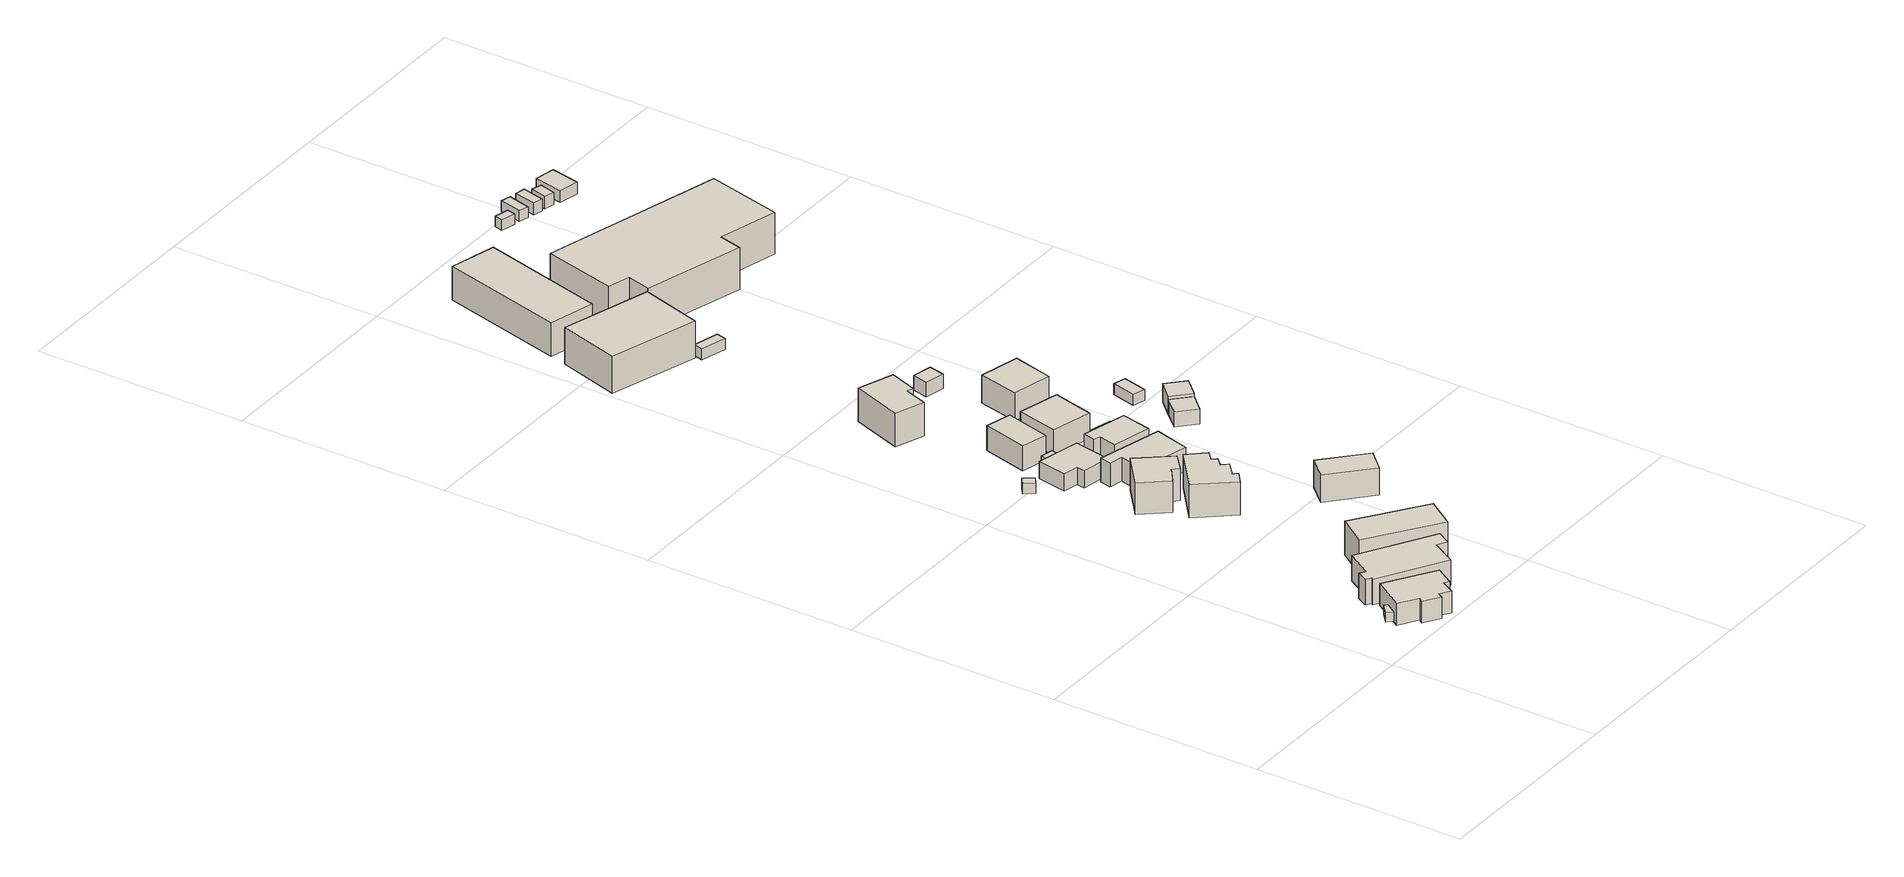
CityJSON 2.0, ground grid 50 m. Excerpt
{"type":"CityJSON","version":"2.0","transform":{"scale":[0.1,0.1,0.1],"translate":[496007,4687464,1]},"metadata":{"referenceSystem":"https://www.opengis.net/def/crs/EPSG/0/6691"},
"CityObjects":{
"building1":{"type":"Building","attributes":{"usage":"461","yearOfConstruction":"0001","measuredHeight":2.7,"storeysAboveGround":9999,"storeysBelowGround":9999,"BuildingDetailAttribute.siteArea":-9999,"BuildingDetailAttribute.totalFloorArea":-9999,"BuildingDetailAttribute.buildingFootprintArea":-9999,"BuildingDetailAttribute.buildingRoofEdgeArea":-9999,"BuildingDetailAttribute.buildingStructureOrgType":"9","BuildingDetailAttribute.fireproofStructureType":"1011","BuildingDetailAttribute.urbanPlanType":"21","BuildingDetailAttribute.areaClassificationType":"22","BuildingDetailAttribute.districtsAndZonesType":"99","BuildingDetailAttribute.landUseType":"231","BuildingDetailAttribute.buildingCoverageRate":-9999,"BuildingDetailAttribute.floorAreaRate":-9999,"BuildingDetailAttribute.specifiedBuildingCoverageRate":-9999,"BuildingDetailAttribute.specifiedFloorAreaRate":-9999,"BuildingDetailAttribute.surveyYear":2018,"TsunamiRiskAttribute.description":"1","TsunamiRiskAttribute.rank":"2","TsunamiRiskAttribute.depth":2.36,"BuildingIDAttribute.prefecture":"01","BuildingIDAttribute.city":"01205","RealEstateIDAttribute.realEstateIDOfBuilding":"4302000089567-0000","RealEstateIDAttribute.numberOfRealEstateIDOfLand":16,"RealEstateIDAttribute.realEstateIDOfLand":"4302000094704-0000","RealEstateIDAttribute.matchingScore":70},"geometry":[{"type":"Solid","lod":"1","boundaries":[[[[0,1,2,3]],[[2,4,5,3]],[[1,6,4,2]],[[0,7,6,1]],[[3,5,7,0]],[[4,6,7,5]]]]}]},
"building2":{"type":"Building","attributes":{"usage":"411","yearOfConstruction":1980,"measuredHeight":6.9,"storeysAboveGround":2,"storeysBelowGround":9999,"BuildingDetailAttribute.siteArea":170,"BuildingDetailAttribute.totalFloorArea":133,"BuildingDetailAttribute.buildingFootprintArea":101,"BuildingDetailAttribute.buildingRoofEdgeArea":118.2,"BuildingDetailAttribute.buildingStructureOrgType":"1","BuildingDetailAttribute.fireproofStructureType":"1003","BuildingDetailAttribute.urbanPlanType":"21","BuildingDetailAttribute.areaClassificationType":"22","BuildingDetailAttribute.districtsAndZonesType":"5","BuildingDetailAttribute.landUseType":"261","BuildingDetailAttribute.buildingCoverageRate":59,"BuildingDetailAttribute.floorAreaRate":78,"BuildingDetailAttribute.specifiedBuildingCoverageRate":60,"BuildingDetailAttribute.specifiedFloorAreaRate":200,"BuildingDetailAttribute.surveyYear":2018,"TsunamiRiskAttribute.description":"1","TsunamiRiskAttribute.rank":"2","TsunamiRiskAttribute.depth":2.61,"BuildingIDAttribute.prefecture":"01","BuildingIDAttribute.city":"01205"},"geometry":[{"type":"Solid","lod":"1","boundaries":[[[[8,9,10,11,12,13,14,15,16,17]],[[16,18,19,17]],[[15,20,18,16]],[[14,21,20,15]],[[13,22,21,14]],[[12,23,22,13]],[[11,24,23,12]],[[10,25,24,11]],[[9,26,25,10]],[[8,27,26,9]],[[17,19,27,8]],[[18,20,21,22,23,24,25,26,27,19]]]]}]},
"building3":{"type":"Building","attributes":{"usage":"402","yearOfConstruction":1926,"measuredHeight":8.7,"storeysAboveGround":2,"storeysBelowGround":9999,"BuildingDetailAttribute.siteArea":306,"BuildingDetailAttribute.totalFloorArea":302,"BuildingDetailAttribute.buildingFootprintArea":221,"BuildingDetailAttribute.buildingRoofEdgeArea":198.1,"BuildingDetailAttribute.buildingStructureOrgType":"1","BuildingDetailAttribute.fireproofStructureType":"1003","BuildingDetailAttribute.urbanPlanType":"21","BuildingDetailAttribute.areaClassificationType":"22","BuildingDetailAttribute.districtsAndZonesType":"5","BuildingDetailAttribute.landUseType":"261","BuildingDetailAttribute.buildingCoverageRate":72,"BuildingDetailAttribute.floorAreaRate":99,"BuildingDetailAttribute.specifiedBuildingCoverageRate":60,"BuildingDetailAttribute.specifiedFloorAreaRate":200,"BuildingDetailAttribute.surveyYear":2018,"TsunamiRiskAttribute.description":"1","TsunamiRiskAttribute.rank":"3","TsunamiRiskAttribute.depth":3.04,"BuildingIDAttribute.prefecture":"01","BuildingIDAttribute.city":"01205","RealEstateIDAttribute.realEstateIDOfBuilding":"4302000089563-0000","RealEstateIDAttribute.numberOfRealEstateIDOfLand":16,"RealEstateIDAttribute.realEstateIDOfLand":"4302000094704-0000","RealEstateIDAttribute.matchingScore":92},"geometry":[{"type":"Solid","lod":"1","boundaries":[[[[28,29,30,31,32,33,34,35,36,37]],[[36,38,39,37]],[[35,40,38,36]],[[34,41,40,35]],[[33,42,41,34]],[[32,43,42,33]],[[31,44,43,32]],[[30,45,44,31]],[[29,46,45,30]],[[28,47,46,29]],[[37,39,47,28]],[[38,40,41,42,43,44,45,46,47,39]]]]}]},
"building4":{"type":"Building","attributes":{"usage":"412","yearOfConstruction":1948,"measuredHeight":8.8,"storeysAboveGround":2,"storeysBelowGround":9999,"BuildingDetailAttribute.siteArea":179,"BuildingDetailAttribute.totalFloorArea":245,"BuildingDetailAttribute.buildingFootprintArea":136,"BuildingDetailAttribute.buildingRoofEdgeArea":157.9,"BuildingDetailAttribute.buildingStructureOrgType":"1","BuildingDetailAttribute.fireproofStructureType":"1003","BuildingDetailAttribute.urbanPlanType":"21","BuildingDetailAttribute.areaClassificationType":"22","BuildingDetailAttribute.districtsAndZonesType":"5","BuildingDetailAttribute.landUseType":"261","BuildingDetailAttribute.buildingCoverageRate":76,"BuildingDetailAttribute.floorAreaRate":137,"BuildingDetailAttribute.specifiedBuildingCoverageRate":60,"BuildingDetailAttribute.specifiedFloorAreaRate":200,"BuildingDetailAttribute.surveyYear":2018,"TsunamiRiskAttribute.description":"1","TsunamiRiskAttribute.rank":"3","TsunamiRiskAttribute.depth":3.41,"BuildingIDAttribute.prefecture":"01","BuildingIDAttribute.city":"01205","RealEstateIDAttribute.realEstateIDOfBuilding":"4302000089562-0000","RealEstateIDAttribute.numberOfRealEstateIDOfLand":1,"RealEstateIDAttribute.realEstateIDOfLand":"4302000094703-0000","RealEstateIDAttribute.matchingScore":76},"geometry":[{"type":"Solid","lod":"1","boundaries":[[[[48,49,50,51]],[[50,52,53,51]],[[49,54,52,50]],[[48,55,54,49]],[[51,53,55,48]],[[52,54,55,53]]]]}]},
"building5":{"type":"Building","attributes":{"usage":"461","yearOfConstruction":"0001","measuredHeight":2.7,"storeysAboveGround":9999,"storeysBelowGround":9999,"BuildingDetailAttribute.siteArea":-9999,"BuildingDetailAttribute.totalFloorArea":-9999,"BuildingDetailAttribute.buildingFootprintArea":-9999,"BuildingDetailAttribute.buildingRoofEdgeArea":-9999,"BuildingDetailAttribute.buildingStructureOrgType":"9","BuildingDetailAttribute.fireproofStructureType":"1011","BuildingDetailAttribute.urbanPlanType":"21","BuildingDetailAttribute.areaClassificationType":"22","BuildingDetailAttribute.districtsAndZonesType":"99","BuildingDetailAttribute.landUseType":"231","BuildingDetailAttribute.buildingCoverageRate":-9999,"BuildingDetailAttribute.floorAreaRate":-9999,"BuildingDetailAttribute.specifiedBuildingCoverageRate":-9999,"BuildingDetailAttribute.specifiedFloorAreaRate":-9999,"BuildingDetailAttribute.surveyYear":2018,"TsunamiRiskAttribute.description":"1","TsunamiRiskAttribute.rank":"3","TsunamiRiskAttribute.depth":3.23,"BuildingIDAttribute.prefecture":"01","BuildingIDAttribute.city":"01205"},"geometry":[{"type":"Solid","lod":"1","boundaries":[[[[56,57,58,59]],[[58,60,61,59]],[[57,62,60,58]],[[56,63,62,57]],[[59,61,63,56]],[[60,62,63,61]]]]}]},
"building6":{"type":"Building","attributes":{"usage":"415","yearOfConstruction":1975,"measuredHeight":8.8,"storeysAboveGround":2,"storeysBelowGround":9999,"BuildingDetailAttribute.siteArea":166,"BuildingDetailAttribute.totalFloorArea":185,"BuildingDetailAttribute.buildingFootprintArea":93,"BuildingDetailAttribute.buildingRoofEdgeArea":86.4,"BuildingDetailAttribute.buildingStructureOrgType":"1","BuildingDetailAttribute.fireproofStructureType":"1003","BuildingDetailAttribute.urbanPlanType":"21","BuildingDetailAttribute.areaClassificationType":"22","BuildingDetailAttribute.districtsAndZonesType":"12","BuildingDetailAttribute.landUseType":"261","BuildingDetailAttribute.buildingCoverageRate":56,"BuildingDetailAttribute.floorAreaRate":111,"BuildingDetailAttribute.specifiedBuildingCoverageRate":60,"BuildingDetailAttribute.specifiedFloorAreaRate":200,"BuildingDetailAttribute.surveyYear":2018,"TsunamiRiskAttribute.description":"1","TsunamiRiskAttribute.rank":"3","TsunamiRiskAttribute.depth":3.17,"BuildingIDAttribute.prefecture":"01","BuildingIDAttribute.city":"01205","RealEstateIDAttribute.realEstateIDOfBuilding":"4302000083660-0000","RealEstateIDAttribute.numberOfRealEstateIDOfLand":148,"RealEstateIDAttribute.realEstateIDOfLand":"4302000093987-0000","RealEstateIDAttribute.matchingScore":96},"geometry":[{"type":"Solid","lod":"1","boundaries":[[[[64,65,66,67,68,69]],[[68,70,71,69]],[[67,72,70,68]],[[66,73,72,67]],[[65,74,73,66]],[[64,75,74,65]],[[69,71,75,64]],[[70,72,73,74,75,71]]]]}]},
"building7":{"type":"Building","attributes":{"usage":"413","yearOfConstruction":1980,"measuredHeight":9,"storeysAboveGround":2,"storeysBelowGround":9999,"BuildingDetailAttribute.siteArea":165,"BuildingDetailAttribute.totalFloorArea":170,"BuildingDetailAttribute.buildingFootprintArea":102,"BuildingDetailAttribute.buildingRoofEdgeArea":100.9,"BuildingDetailAttribute.buildingStructureOrgType":"1","BuildingDetailAttribute.fireproofStructureType":"1003","BuildingDetailAttribute.urbanPlanType":"21","BuildingDetailAttribute.areaClassificationType":"22","BuildingDetailAttribute.districtsAndZonesType":"12","BuildingDetailAttribute.landUseType":"261","BuildingDetailAttribute.buildingCoverageRate":62,"BuildingDetailAttribute.floorAreaRate":103,"BuildingDetailAttribute.specifiedBuildingCoverageRate":60,"BuildingDetailAttribute.specifiedFloorAreaRate":200,"BuildingDetailAttribute.surveyYear":2018,"TsunamiRiskAttribute.description":"1","TsunamiRiskAttribute.rank":"3","TsunamiRiskAttribute.depth":3.25,"BuildingIDAttribute.prefecture":"01","BuildingIDAttribute.city":"01205","RealEstateIDAttribute.realEstateIDOfBuilding":"4302000083722-0000","RealEstateIDAttribute.numberOfRealEstateIDOfLand":1,"RealEstateIDAttribute.realEstateIDOfLand":"4302000094134-0000","RealEstateIDAttribute.matchingScore":96},"geometry":[{"type":"Solid","lod":"1","boundaries":[[[[76,77,78,79,80,81,82,83,84,85]],[[84,86,87,85]],[[83,88,86,84]],[[82,89,88,83]],[[81,90,89,82]],[[80,91,90,81]],[[79,92,91,80]],[[78,93,92,79]],[[77,94,93,78]],[[76,95,94,77]],[[85,87,95,76]],[[86,88,89,90,91,92,93,94,95,87]]]]}]},
"building8":{"type":"Building","attributes":{"usage":"411","yearOfConstruction":1974,"measuredHeight":7.2,"storeysAboveGround":2,"storeysBelowGround":9999,"BuildingDetailAttribute.siteArea":295,"BuildingDetailAttribute.totalFloorArea":98,"BuildingDetailAttribute.buildingFootprintArea":58,"BuildingDetailAttribute.buildingRoofEdgeArea":89.6,"BuildingDetailAttribute.buildingStructureOrgType":"1","BuildingDetailAttribute.fireproofStructureType":"1003","BuildingDetailAttribute.urbanPlanType":"21","BuildingDetailAttribute.areaClassificationType":"22","BuildingDetailAttribute.districtsAndZonesType":"12","BuildingDetailAttribute.landUseType":"261","BuildingDetailAttribute.buildingCoverageRate":20,"BuildingDetailAttribute.floorAreaRate":33,"BuildingDetailAttribute.specifiedBuildingCoverageRate":60,"BuildingDetailAttribute.specifiedFloorAreaRate":200,"BuildingDetailAttribute.surveyYear":2018,"TsunamiRiskAttribute.description":"1","TsunamiRiskAttribute.rank":"3","TsunamiRiskAttribute.depth":3.06,"BuildingIDAttribute.prefecture":"01","BuildingIDAttribute.city":"01205","RealEstateIDAttribute.realEstateIDOfBuilding":"4302000083718-0000","RealEstateIDAttribute.numberOfRealEstateIDOfLand":1,"RealEstateIDAttribute.realEstateIDOfLand":"4302000094126-0000","RealEstateIDAttribute.matchingScore":97},"geometry":[{"type":"Solid","lod":"1","boundaries":[[[[96,97,98,99,100,101]],[[100,102,103,101]],[[99,104,102,100]],[[98,105,104,99]],[[97,106,105,98]],[[96,107,106,97]],[[101,103,107,96]],[[102,104,105,106,107,103]]]]}]},
"building9":{"type":"Building","attributes":{"usage":"461","yearOfConstruction":"0001","measuredHeight":-9999,"storeysAboveGround":9999,"storeysBelowGround":9999,"BuildingDetailAttribute.siteArea":-9999,"BuildingDetailAttribute.totalFloorArea":-9999,"BuildingDetailAttribute.buildingFootprintArea":-9999,"BuildingDetailAttribute.buildingRoofEdgeArea":-9999,"BuildingDetailAttribute.buildingStructureOrgType":"9","BuildingDetailAttribute.fireproofStructureType":"1011","BuildingDetailAttribute.urbanPlanType":"21","BuildingDetailAttribute.areaClassificationType":"22","BuildingDetailAttribute.districtsAndZonesType":"99","BuildingDetailAttribute.landUseType":"231","BuildingDetailAttribute.buildingCoverageRate":-9999,"BuildingDetailAttribute.floorAreaRate":-9999,"BuildingDetailAttribute.specifiedBuildingCoverageRate":-9999,"BuildingDetailAttribute.specifiedFloorAreaRate":-9999,"BuildingDetailAttribute.surveyYear":2018,"TsunamiRiskAttribute.description":"1","TsunamiRiskAttribute.rank":"2","TsunamiRiskAttribute.depth":2.91,"BuildingIDAttribute.prefecture":"01","BuildingIDAttribute.city":"01205"},"geometry":[{"type":"Solid","lod":"1","boundaries":[[[[108,109,110,111]],[[110,112,113,111]],[[109,114,112,110]],[[108,115,114,109]],[[111,113,115,108]],[[112,114,115,113]]]]}]},
"building10":{"type":"Building","attributes":{"usage":"411","yearOfConstruction":1982,"measuredHeight":7.9,"storeysAboveGround":3,"storeysBelowGround":9999,"BuildingDetailAttribute.siteArea":165,"BuildingDetailAttribute.totalFloorArea":185,"BuildingDetailAttribute.buildingFootprintArea":63,"BuildingDetailAttribute.buildingRoofEdgeArea":70.6,"BuildingDetailAttribute.buildingStructureOrgType":"1","BuildingDetailAttribute.fireproofStructureType":"1003","BuildingDetailAttribute.urbanPlanType":"21","BuildingDetailAttribute.areaClassificationType":"22","BuildingDetailAttribute.districtsAndZonesType":"12","BuildingDetailAttribute.landUseType":"261","BuildingDetailAttribute.buildingCoverageRate":38,"BuildingDetailAttribute.floorAreaRate":112,"BuildingDetailAttribute.specifiedBuildingCoverageRate":60,"BuildingDetailAttribute.specifiedFloorAreaRate":200,"BuildingDetailAttribute.surveyYear":2018,"TsunamiRiskAttribute.description":"1","TsunamiRiskAttribute.rank":"2","TsunamiRiskAttribute.depth":2.98,"BuildingIDAttribute.prefecture":"01","BuildingIDAttribute.city":"01205"},"geometry":[{"type":"Solid","lod":"1","boundaries":[[[[116,117,118,119]],[[118,120,121,119]],[[117,122,120,118]],[[116,123,122,117]],[[119,121,123,116]],[[120,122,123,121]]]]}]},
"building11":{"type":"Building","attributes":{"usage":"411","yearOfConstruction":1974,"measuredHeight":7.6,"storeysAboveGround":2,"storeysBelowGround":9999,"BuildingDetailAttribute.siteArea":160,"BuildingDetailAttribute.totalFloorArea":110,"BuildingDetailAttribute.buildingFootprintArea":66,"BuildingDetailAttribute.buildingRoofEdgeArea":109.3,"BuildingDetailAttribute.buildingStructureOrgType":"1","BuildingDetailAttribute.fireproofStructureType":"1003","BuildingDetailAttribute.urbanPlanType":"21","BuildingDetailAttribute.areaClassificationType":"22","BuildingDetailAttribute.districtsAndZonesType":"12","BuildingDetailAttribute.landUseType":"261","BuildingDetailAttribute.buildingCoverageRate":41,"BuildingDetailAttribute.floorAreaRate":69,"BuildingDetailAttribute.specifiedBuildingCoverageRate":60,"BuildingDetailAttribute.specifiedFloorAreaRate":200,"BuildingDetailAttribute.surveyYear":2018,"TsunamiRiskAttribute.description":"1","TsunamiRiskAttribute.rank":"3","TsunamiRiskAttribute.depth":3.18,"BuildingIDAttribute.prefecture":"01","BuildingIDAttribute.city":"01205","RealEstateIDAttribute.realEstateIDOfBuilding":"4302000083719-0000","RealEstateIDAttribute.numberOfRealEstateIDOfLand":1,"RealEstateIDAttribute.realEstateIDOfLand":"4302000094127-0000","RealEstateIDAttribute.matchingScore":90},"geometry":[{"type":"Solid","lod":"1","boundaries":[[[[124,125,126,127,128,129,130]],[[129,131,132,130]],[[128,133,131,129]],[[127,134,133,128]],[[126,135,134,127]],[[125,136,135,126]],[[124,137,136,125]],[[130,132,137,124]],[[131,133,134,135,136,137,132]]]]}]},
"building12":{"type":"Building","attributes":{"usage":"411","yearOfConstruction":1996,"measuredHeight":8.9,"storeysAboveGround":2,"storeysBelowGround":9999,"BuildingDetailAttribute.siteArea":603,"BuildingDetailAttribute.totalFloorArea":150,"BuildingDetailAttribute.buildingFootprintArea":82,"BuildingDetailAttribute.buildingRoofEdgeArea":103.9,"BuildingDetailAttribute.buildingStructureOrgType":"1","BuildingDetailAttribute.fireproofStructureType":"1003","BuildingDetailAttribute.urbanPlanType":"21","BuildingDetailAttribute.areaClassificationType":"22","BuildingDetailAttribute.districtsAndZonesType":"12","BuildingDetailAttribute.landUseType":"261","BuildingDetailAttribute.buildingCoverageRate":14,"BuildingDetailAttribute.floorAreaRate":25,"BuildingDetailAttribute.specifiedBuildingCoverageRate":60,"BuildingDetailAttribute.specifiedFloorAreaRate":200,"BuildingDetailAttribute.surveyYear":2018,"TsunamiRiskAttribute.description":"1","TsunamiRiskAttribute.rank":"3","TsunamiRiskAttribute.depth":3.06,"BuildingIDAttribute.prefecture":"01","BuildingIDAttribute.city":"01205","RealEstateIDAttribute.realEstateIDOfBuilding":"4302001106642-0000","RealEstateIDAttribute.numberOfRealEstateIDOfLand":2,"RealEstateIDAttribute.realEstateIDOfLand":"4302000094120-0000","RealEstateIDAttribute.matchingScore":97},"geometry":[{"type":"Solid","lod":"1","boundaries":[[[[138,139,140,141,142,143]],[[142,144,145,143]],[[141,146,144,142]],[[140,147,146,141]],[[139,148,147,140]],[[138,149,148,139]],[[143,145,149,138]],[[144,146,147,148,149,145]]]]}]},
"building13":{"type":"Building","attributes":{"usage":"461","yearOfConstruction":"0001","measuredHeight":7.2,"storeysAboveGround":9999,"storeysBelowGround":9999,"BuildingDetailAttribute.siteArea":-9999,"BuildingDetailAttribute.totalFloorArea":-9999,"BuildingDetailAttribute.buildingFootprintArea":-9999,"BuildingDetailAttribute.buildingRoofEdgeArea":-9999,"BuildingDetailAttribute.buildingStructureOrgType":"9","BuildingDetailAttribute.fireproofStructureType":"1011","BuildingDetailAttribute.urbanPlanType":"21","BuildingDetailAttribute.areaClassificationType":"22","BuildingDetailAttribute.districtsAndZonesType":"99","BuildingDetailAttribute.landUseType":"231","BuildingDetailAttribute.buildingCoverageRate":-9999,"BuildingDetailAttribute.floorAreaRate":-9999,"BuildingDetailAttribute.specifiedBuildingCoverageRate":-9999,"BuildingDetailAttribute.specifiedFloorAreaRate":-9999,"BuildingDetailAttribute.surveyYear":2018,"TsunamiRiskAttribute.description":"1","TsunamiRiskAttribute.rank":"3","TsunamiRiskAttribute.depth":3.44,"BuildingIDAttribute.prefecture":"01","BuildingIDAttribute.city":"01205"},"geometry":[{"type":"Solid","lod":"1","boundaries":[[[[150,151,152,153]],[[152,154,155,153]],[[151,156,154,152]],[[150,157,156,151]],[[153,155,157,150]],[[154,156,157,155]]]]}]},
"building14":{"type":"Building","attributes":{"usage":"441","yearOfConstruction":1978,"measuredHeight":6.2,"storeysAboveGround":1,"storeysBelowGround":9999,"BuildingDetailAttribute.siteArea":-9999,"BuildingDetailAttribute.totalFloorArea":48,"BuildingDetailAttribute.buildingFootprintArea":48,"BuildingDetailAttribute.buildingRoofEdgeArea":76.1,"BuildingDetailAttribute.buildingStructureOrgType":"2","BuildingDetailAttribute.fireproofStructureType":"1002","BuildingDetailAttribute.urbanPlanType":"21","BuildingDetailAttribute.areaClassificationType":"22","BuildingDetailAttribute.districtsAndZonesType":"12","BuildingDetailAttribute.landUseType":"261","BuildingDetailAttribute.buildingCoverageRate":-9999,"BuildingDetailAttribute.floorAreaRate":-9999,"BuildingDetailAttribute.specifiedBuildingCoverageRate":60,"BuildingDetailAttribute.specifiedFloorAreaRate":200,"BuildingDetailAttribute.surveyYear":2018,"TsunamiRiskAttribute.description":"1","TsunamiRiskAttribute.rank":"3","TsunamiRiskAttribute.depth":3.13,"BuildingIDAttribute.prefecture":"01","BuildingIDAttribute.city":"01205"},"geometry":[{"type":"Solid","lod":"1","boundaries":[[[[158,159,160,161,162,163]],[[162,164,165,163]],[[161,166,164,162]],[[160,167,166,161]],[[159,168,167,160]],[[158,169,168,159]],[[163,165,169,158]],[[164,166,167,168,169,165]]]]}]},
"building15":{"type":"Building","attributes":{"usage":"411","yearOfConstruction":1975,"measuredHeight":7.6,"storeysAboveGround":2,"storeysBelowGround":9999,"BuildingDetailAttribute.siteArea":246,"BuildingDetailAttribute.totalFloorArea":112,"BuildingDetailAttribute.buildingFootprintArea":67,"BuildingDetailAttribute.buildingRoofEdgeArea":100.3,"BuildingDetailAttribute.buildingStructureOrgType":"1","BuildingDetailAttribute.fireproofStructureType":"1003","BuildingDetailAttribute.urbanPlanType":"21","BuildingDetailAttribute.areaClassificationType":"22","BuildingDetailAttribute.districtsAndZonesType":"12","BuildingDetailAttribute.landUseType":"261","BuildingDetailAttribute.buildingCoverageRate":27,"BuildingDetailAttribute.floorAreaRate":46,"BuildingDetailAttribute.specifiedBuildingCoverageRate":60,"BuildingDetailAttribute.specifiedFloorAreaRate":200,"BuildingDetailAttribute.surveyYear":2018,"TsunamiRiskAttribute.description":"1","TsunamiRiskAttribute.rank":"2","TsunamiRiskAttribute.depth":2.96,"BuildingIDAttribute.prefecture":"01","BuildingIDAttribute.city":"01205","RealEstateIDAttribute.realEstateIDOfBuilding":"4302000083717-0000","RealEstateIDAttribute.numberOfRealEstateIDOfLand":2,"RealEstateIDAttribute.realEstateIDOfLand":"4302000094125-0000","RealEstateIDAttribute.matchingScore":97},"geometry":[{"type":"Solid","lod":"1","boundaries":[[[[170,171,172,173]],[[172,174,175,173]],[[171,176,174,172]],[[170,177,176,171]],[[173,175,177,170]],[[174,176,177,175]]]]}]},
"building16":{"type":"Building","attributes":{"usage":"461","yearOfConstruction":"0001","measuredHeight":2.6,"storeysAboveGround":9999,"storeysBelowGround":9999,"BuildingDetailAttribute.siteArea":-9999,"BuildingDetailAttribute.totalFloorArea":-9999,"BuildingDetailAttribute.buildingFootprintArea":-9999,"BuildingDetailAttribute.buildingRoofEdgeArea":-9999,"BuildingDetailAttribute.buildingStructureOrgType":"9","BuildingDetailAttribute.fireproofStructureType":"1011","BuildingDetailAttribute.urbanPlanType":"21","BuildingDetailAttribute.areaClassificationType":"22","BuildingDetailAttribute.districtsAndZonesType":"99","BuildingDetailAttribute.landUseType":"231","BuildingDetailAttribute.buildingCoverageRate":-9999,"BuildingDetailAttribute.floorAreaRate":-9999,"BuildingDetailAttribute.specifiedBuildingCoverageRate":-9999,"BuildingDetailAttribute.specifiedFloorAreaRate":-9999,"BuildingDetailAttribute.surveyYear":2018,"TsunamiRiskAttribute.description":"1","TsunamiRiskAttribute.rank":"3","TsunamiRiskAttribute.depth":3.13,"BuildingIDAttribute.prefecture":"01","BuildingIDAttribute.city":"01205"},"geometry":[{"type":"Solid","lod":"1","boundaries":[[[[178,179,180,181]],[[180,182,183,181]],[[179,184,182,180]],[[178,185,184,179]],[[181,183,185,178]],[[182,184,185,183]]]]}]},
"building17":{"type":"Building","attributes":{"usage":"461","yearOfConstruction":"0001","measuredHeight":10.3,"storeysAboveGround":9999,"storeysBelowGround":9999,"BuildingDetailAttribute.siteArea":-9999,"BuildingDetailAttribute.totalFloorArea":-9999,"BuildingDetailAttribute.buildingFootprintArea":-9999,"BuildingDetailAttribute.buildingRoofEdgeArea":-9999,"BuildingDetailAttribute.buildingStructureOrgType":"9","BuildingDetailAttribute.fireproofStructureType":"1011","BuildingDetailAttribute.urbanPlanType":"21","BuildingDetailAttribute.areaClassificationType":"22","BuildingDetailAttribute.districtsAndZonesType":"99","BuildingDetailAttribute.landUseType":"231","BuildingDetailAttribute.buildingCoverageRate":-9999,"BuildingDetailAttribute.floorAreaRate":-9999,"BuildingDetailAttribute.specifiedBuildingCoverageRate":-9999,"BuildingDetailAttribute.specifiedFloorAreaRate":-9999,"BuildingDetailAttribute.surveyYear":2018,"TsunamiRiskAttribute.description":"1","TsunamiRiskAttribute.rank":"3","TsunamiRiskAttribute.depth":3.07,"BuildingIDAttribute.prefecture":"01","BuildingIDAttribute.city":"01205"},"geometry":[{"type":"Solid","lod":"1","boundaries":[[[[186,187,188,189,190]],[[189,191,192,190]],[[188,193,191,189]],[[187,194,193,188]],[[186,195,194,187]],[[190,192,195,186]],[[191,193,194,195,192]]]]}]},
"building18":{"type":"Building","attributes":{"usage":"411","yearOfConstruction":1995,"measuredHeight":8.3,"storeysAboveGround":2,"storeysBelowGround":9999,"BuildingDetailAttribute.siteArea":328,"BuildingDetailAttribute.totalFloorArea":121,"BuildingDetailAttribute.buildingFootprintArea":74,"BuildingDetailAttribute.buildingRoofEdgeArea":95,"BuildingDetailAttribute.buildingStructureOrgType":"1","BuildingDetailAttribute.fireproofStructureType":"1003","BuildingDetailAttribute.urbanPlanType":"21","BuildingDetailAttribute.areaClassificationType":"22","BuildingDetailAttribute.districtsAndZonesType":"12","BuildingDetailAttribute.landUseType":"261","BuildingDetailAttribute.buildingCoverageRate":23,"BuildingDetailAttribute.floorAreaRate":37,"BuildingDetailAttribute.specifiedBuildingCoverageRate":60,"BuildingDetailAttribute.specifiedFloorAreaRate":200,"BuildingDetailAttribute.surveyYear":2018,"TsunamiRiskAttribute.description":"1","TsunamiRiskAttribute.rank":"3","TsunamiRiskAttribute.depth":3.01,"BuildingIDAttribute.prefecture":"01","BuildingIDAttribute.city":"01205","RealEstateIDAttribute.realEstateIDOfBuilding":"4302001104583-0000","RealEstateIDAttribute.numberOfRealEstateIDOfLand":1,"RealEstateIDAttribute.realEstateIDOfLand":"4302000094123-0000","RealEstateIDAttribute.matchingScore":96},"geometry":[{"type":"Solid","lod":"1","boundaries":[[[[196,197,198,199]],[[198,200,201,199]],[[197,202,200,198]],[[196,203,202,197]],[[199,201,203,196]],[[200,202,203,201]]]]}]},
"building19":{"type":"Building","attributes":{"usage":"461","yearOfConstruction":"0001","measuredHeight":3.9,"storeysAboveGround":9999,"storeysBelowGround":9999,"BuildingDetailAttribute.siteArea":-9999,"BuildingDetailAttribute.totalFloorArea":-9999,"BuildingDetailAttribute.buildingFootprintArea":-9999,"BuildingDetailAttribute.buildingRoofEdgeArea":-9999,"BuildingDetailAttribute.buildingStructureOrgType":"9","BuildingDetailAttribute.fireproofStructureType":"1011","BuildingDetailAttribute.urbanPlanType":"21","BuildingDetailAttribute.areaClassificationType":"22","BuildingDetailAttribute.districtsAndZonesType":"99","BuildingDetailAttribute.landUseType":"231","BuildingDetailAttribute.buildingCoverageRate":-9999,"BuildingDetailAttribute.floorAreaRate":-9999,"BuildingDetailAttribute.specifiedBuildingCoverageRate":-9999,"BuildingDetailAttribute.specifiedFloorAreaRate":-9999,"BuildingDetailAttribute.surveyYear":2018,"TsunamiRiskAttribute.description":"1","TsunamiRiskAttribute.rank":"3","TsunamiRiskAttribute.depth":3.11,"BuildingIDAttribute.prefecture":"01","BuildingIDAttribute.city":"01205","RealEstateIDAttribute.realEstateIDOfBuilding":"4302000083666-0000","RealEstateIDAttribute.numberOfRealEstateIDOfLand":148,"RealEstateIDAttribute.realEstateIDOfLand":"4302000093987-0000","RealEstateIDAttribute.matchingScore":79},"geometry":[{"type":"Solid","lod":"1","boundaries":[[[[204,205,206,207]],[[206,208,209,207]],[[205,210,208,206]],[[204,211,210,205]],[[207,209,211,204]],[[208,210,211,209]]]]}]},
"building20":{"type":"Building","attributes":{"usage":"461","yearOfConstruction":"0001","measuredHeight":2.8,"storeysAboveGround":9999,"storeysBelowGround":9999,"BuildingDetailAttribute.siteArea":-9999,"BuildingDetailAttribute.totalFloorArea":-9999,"BuildingDetailAttribute.buildingFootprintArea":-9999,"BuildingDetailAttribute.buildingRoofEdgeArea":-9999,"BuildingDetailAttribute.buildingStructureOrgType":"9","BuildingDetailAttribute.fireproofStructureType":"1011","BuildingDetailAttribute.urbanPlanType":"21","BuildingDetailAttribute.areaClassificationType":"22","BuildingDetailAttribute.districtsAndZonesType":"99","BuildingDetailAttribute.landUseType":"231","BuildingDetailAttribute.buildingCoverageRate":-9999,"BuildingDetailAttribute.floorAreaRate":-9999,"BuildingDetailAttribute.specifiedBuildingCoverageRate":-9999,"BuildingDetailAttribute.specifiedFloorAreaRate":-9999,"BuildingDetailAttribute.surveyYear":2018,"TsunamiRiskAttribute.description":"1","TsunamiRiskAttribute.rank":"3","TsunamiRiskAttribute.depth":3.31,"BuildingIDAttribute.prefecture":"01","BuildingIDAttribute.city":"01205"},"geometry":[{"type":"Solid","lod":"1","boundaries":[[[[212,213,214,215]],[[214,216,217,215]],[[213,218,216,214]],[[212,219,218,213]],[[215,217,219,212]],[[216,218,219,217]]]]}]},
"building21":{"type":"Building","attributes":{"usage":"461","yearOfConstruction":"0001","measuredHeight":9.5,"storeysAboveGround":9999,"storeysBelowGround":9999,"BuildingDetailAttribute.siteArea":-9999,"BuildingDetailAttribute.totalFloorArea":-9999,"BuildingDetailAttribute.buildingFootprintArea":-9999,"BuildingDetailAttribute.buildingRoofEdgeArea":-9999,"BuildingDetailAttribute.buildingStructureOrgType":"9","BuildingDetailAttribute.fireproofStructureType":"1011","BuildingDetailAttribute.urbanPlanType":"21","BuildingDetailAttribute.areaClassificationType":"22","BuildingDetailAttribute.districtsAndZonesType":"99","BuildingDetailAttribute.landUseType":"231","BuildingDetailAttribute.buildingCoverageRate":-9999,"BuildingDetailAttribute.floorAreaRate":-9999,"BuildingDetailAttribute.specifiedBuildingCoverageRate":-9999,"BuildingDetailAttribute.specifiedFloorAreaRate":-9999,"BuildingDetailAttribute.surveyYear":2018,"TsunamiRiskAttribute.description":"1","TsunamiRiskAttribute.rank":"3","TsunamiRiskAttribute.depth":3.11,"BuildingIDAttribute.prefecture":"01","BuildingIDAttribute.city":"01205"},"geometry":[{"type":"Solid","lod":"1","boundaries":[[[[220,221,222,223]],[[222,224,225,223]],[[221,226,224,222]],[[220,227,226,221]],[[223,225,227,220]],[[224,226,227,225]]]]}]},
"building22":{"type":"Building","attributes":{"usage":"461","yearOfConstruction":"0001","measuredHeight":4.7,"storeysAboveGround":9999,"storeysBelowGround":9999,"BuildingDetailAttribute.siteArea":-9999,"BuildingDetailAttribute.totalFloorArea":-9999,"BuildingDetailAttribute.buildingFootprintArea":-9999,"BuildingDetailAttribute.buildingRoofEdgeArea":-9999,"BuildingDetailAttribute.buildingStructureOrgType":"9","BuildingDetailAttribute.fireproofStructureType":"1011","BuildingDetailAttribute.urbanPlanType":"21","BuildingDetailAttribute.areaClassificationType":"22","BuildingDetailAttribute.districtsAndZonesType":"99","BuildingDetailAttribute.landUseType":"231","BuildingDetailAttribute.buildingCoverageRate":-9999,"BuildingDetailAttribute.floorAreaRate":-9999,"BuildingDetailAttribute.specifiedBuildingCoverageRate":-9999,"BuildingDetailAttribute.specifiedFloorAreaRate":-9999,"BuildingDetailAttribute.surveyYear":2018,"TsunamiRiskAttribute.description":"1","TsunamiRiskAttribute.rank":"3","TsunamiRiskAttribute.depth":3.26,"BuildingIDAttribute.prefecture":"01","BuildingIDAttribute.city":"01205"},"geometry":[{"type":"Solid","lod":"1","boundaries":[[[[228,229,230,231]],[[230,232,233,231]],[[229,234,232,230]],[[228,235,234,229]],[[231,233,235,228]],[[232,234,235,233]]]]}]},
"building23":{"type":"Building","attributes":{"usage":"461","yearOfConstruction":"0001","measuredHeight":4.9,"storeysAboveGround":9999,"storeysBelowGround":9999,"BuildingDetailAttribute.siteArea":-9999,"BuildingDetailAttribute.totalFloorArea":-9999,"BuildingDetailAttribute.buildingFootprintArea":-9999,"BuildingDetailAttribute.buildingRoofEdgeArea":-9999,"BuildingDetailAttribute.buildingStructureOrgType":"9","BuildingDetailAttribute.fireproofStructureType":"1011","BuildingDetailAttribute.urbanPlanType":"21","BuildingDetailAttribute.areaClassificationType":"22","BuildingDetailAttribute.districtsAndZonesType":"99","BuildingDetailAttribute.landUseType":"231","BuildingDetailAttribute.buildingCoverageRate":-9999,"BuildingDetailAttribute.floorAreaRate":-9999,"BuildingDetailAttribute.specifiedBuildingCoverageRate":-9999,"BuildingDetailAttribute.specifiedFloorAreaRate":-9999,"BuildingDetailAttribute.surveyYear":2018,"TsunamiRiskAttribute.description":"1","TsunamiRiskAttribute.rank":"3","TsunamiRiskAttribute.depth":3.21,"BuildingIDAttribute.prefecture":"01","BuildingIDAttribute.city":"01205"},"geometry":[{"type":"Solid","lod":"1","boundaries":[[[[236,237,238,239]],[[238,240,241,239]],[[237,242,240,238]],[[236,243,242,237]],[[239,241,243,236]],[[240,242,243,241]]]]}]},
"building24":{"type":"Building","attributes":{"usage":"461","yearOfConstruction":"0001","measuredHeight":2.8,"storeysAboveGround":9999,"storeysBelowGround":9999,"BuildingDetailAttribute.siteArea":-9999,"BuildingDetailAttribute.totalFloorArea":-9999,"BuildingDetailAttribute.buildingFootprintArea":-9999,"BuildingDetailAttribute.buildingRoofEdgeArea":-9999,"BuildingDetailAttribute.buildingStructureOrgType":"9","BuildingDetailAttribute.fireproofStructureType":"1011","BuildingDetailAttribute.urbanPlanType":"21","BuildingDetailAttribute.areaClassificationType":"22","BuildingDetailAttribute.districtsAndZonesType":"99","BuildingDetailAttribute.landUseType":"231","BuildingDetailAttribute.buildingCoverageRate":-9999,"BuildingDetailAttribute.floorAreaRate":-9999,"BuildingDetailAttribute.specifiedBuildingCoverageRate":-9999,"BuildingDetailAttribute.specifiedFloorAreaRate":-9999,"BuildingDetailAttribute.surveyYear":2018,"TsunamiRiskAttribute.description":"1","TsunamiRiskAttribute.rank":"3","TsunamiRiskAttribute.depth":3.31,"BuildingIDAttribute.prefecture":"01","BuildingIDAttribute.city":"01205","RealEstateIDAttribute.realEstateIDOfBuilding":"4302000083728-0000","RealEstateIDAttribute.numberOfRealEstateIDOfLand":10,"RealEstateIDAttribute.realEstateIDOfLand":"4302000094165-0000","RealEstateIDAttribute.matchingScore":97},"geometry":[{"type":"Solid","lod":"1","boundaries":[[[[244,245,246,247]],[[246,248,249,247]],[[245,250,248,246]],[[244,251,250,245]],[[247,249,251,244]],[[248,250,251,249]]]]}]},
"building25":{"type":"Building","attributes":{"usage":"461","yearOfConstruction":"0001","measuredHeight":12.8,"storeysAboveGround":9999,"storeysBelowGround":9999,"BuildingDetailAttribute.siteArea":-9999,"BuildingDetailAttribute.totalFloorArea":-9999,"BuildingDetailAttribute.buildingFootprintArea":-9999,"BuildingDetailAttribute.buildingRoofEdgeArea":-9999,"BuildingDetailAttribute.buildingStructureOrgType":"9","BuildingDetailAttribute.fireproofStructureType":"1011","BuildingDetailAttribute.urbanPlanType":"21","BuildingDetailAttribute.areaClassificationType":"22","BuildingDetailAttribute.districtsAndZonesType":"99","BuildingDetailAttribute.landUseType":"231","BuildingDetailAttribute.buildingCoverageRate":-9999,"BuildingDetailAttribute.floorAreaRate":-9999,"BuildingDetailAttribute.specifiedBuildingCoverageRate":-9999,"BuildingDetailAttribute.specifiedFloorAreaRate":-9999,"BuildingDetailAttribute.surveyYear":2018,"TsunamiRiskAttribute.description":"1","TsunamiRiskAttribute.rank":"3","TsunamiRiskAttribute.depth":3.23,"BuildingIDAttribute.prefecture":"01","BuildingIDAttribute.city":"01205"},"geometry":[{"type":"Solid","lod":"1","boundaries":[[[[252,253,254,255,256,257,258,259,260]],[[259,261,262,260]],[[258,263,261,259]],[[257,264,263,258]],[[256,265,264,257]],[[255,266,265,256]],[[254,267,266,255]],[[253,268,267,254]],[[252,269,268,253]],[[260,262,269,252]],[[261,263,264,265,266,267,268,269,262]]]]}]},
"building26":{"type":"Building","attributes":{"usage":"461","yearOfConstruction":"0001","measuredHeight":4.6,"storeysAboveGround":9999,"storeysBelowGround":9999,"BuildingDetailAttribute.siteArea":-9999,"BuildingDetailAttribute.totalFloorArea":-9999,"BuildingDetailAttribute.buildingFootprintArea":-9999,"BuildingDetailAttribute.buildingRoofEdgeArea":-9999,"BuildingDetailAttribute.buildingStructureOrgType":"9","BuildingDetailAttribute.fireproofStructureType":"1011","BuildingDetailAttribute.urbanPlanType":"21","BuildingDetailAttribute.areaClassificationType":"22","BuildingDetailAttribute.districtsAndZonesType":"99","BuildingDetailAttribute.landUseType":"231","BuildingDetailAttribute.buildingCoverageRate":-9999,"BuildingDetailAttribute.floorAreaRate":-9999,"BuildingDetailAttribute.specifiedBuildingCoverageRate":-9999,"BuildingDetailAttribute.specifiedFloorAreaRate":-9999,"BuildingDetailAttribute.surveyYear":2018,"TsunamiRiskAttribute.description":"1","TsunamiRiskAttribute.rank":"3","TsunamiRiskAttribute.depth":3.17,"BuildingIDAttribute.prefecture":"01","BuildingIDAttribute.city":"01205","RealEstateIDAttribute.realEstateIDOfBuilding":"4302000083708-0000","RealEstateIDAttribute.numberOfRealEstateIDOfLand":1,"RealEstateIDAttribute.realEstateIDOfLand":"4302000094041-0000","RealEstateIDAttribute.matchingScore":96},"geometry":[{"type":"Solid","lod":"1","boundaries":[[[[270,271,272,273]],[[272,274,275,273]],[[271,276,274,272]],[[270,277,276,271]],[[273,275,277,270]],[[274,276,277,275]]]]}]},
"building27":{"type":"Building","attributes":{"usage":"461","yearOfConstruction":"0001","measuredHeight":2.6,"storeysAboveGround":9999,"storeysBelowGround":9999,"BuildingDetailAttribute.siteArea":-9999,"BuildingDetailAttribute.totalFloorArea":-9999,"BuildingDetailAttribute.buildingFootprintArea":-9999,"BuildingDetailAttribute.buildingRoofEdgeArea":-9999,"BuildingDetailAttribute.buildingStructureOrgType":"9","BuildingDetailAttribute.fireproofStructureType":"1011","BuildingDetailAttribute.urbanPlanType":"21","BuildingDetailAttribute.areaClassificationType":"22","BuildingDetailAttribute.districtsAndZonesType":"99","BuildingDetailAttribute.landUseType":"231","BuildingDetailAttribute.buildingCoverageRate":-9999,"BuildingDetailAttribute.floorAreaRate":-9999,"BuildingDetailAttribute.specifiedBuildingCoverageRate":-9999,"BuildingDetailAttribute.specifiedFloorAreaRate":-9999,"BuildingDetailAttribute.surveyYear":2018,"TsunamiRiskAttribute.description":"1","TsunamiRiskAttribute.rank":"3","TsunamiRiskAttribute.depth":3.17,"BuildingIDAttribute.prefecture":"01","BuildingIDAttribute.city":"01205"},"geometry":[{"type":"Solid","lod":"1","boundaries":[[[[278,279,280,281]],[[280,282,283,281]],[[279,284,282,280]],[[278,285,284,279]],[[281,283,285,278]],[[282,284,285,283]]]]}]},
"building28":{"type":"Building","attributes":{"usage":"461","yearOfConstruction":"0001","measuredHeight":3,"storeysAboveGround":9999,"storeysBelowGround":9999,"BuildingDetailAttribute.siteArea":-9999,"BuildingDetailAttribute.totalFloorArea":-9999,"BuildingDetailAttribute.buildingFootprintArea":-9999,"BuildingDetailAttribute.buildingRoofEdgeArea":-9999,"BuildingDetailAttribute.buildingStructureOrgType":"9","BuildingDetailAttribute.fireproofStructureType":"1011","BuildingDetailAttribute.urbanPlanType":"21","BuildingDetailAttribute.areaClassificationType":"22","BuildingDetailAttribute.districtsAndZonesType":"99","BuildingDetailAttribute.landUseType":"231","BuildingDetailAttribute.buildingCoverageRate":-9999,"BuildingDetailAttribute.floorAreaRate":-9999,"BuildingDetailAttribute.specifiedBuildingCoverageRate":-9999,"BuildingDetailAttribute.specifiedFloorAreaRate":-9999,"BuildingDetailAttribute.surveyYear":2018,"TsunamiRiskAttribute.description":"1","TsunamiRiskAttribute.rank":"3","TsunamiRiskAttribute.depth":3.17,"BuildingIDAttribute.prefecture":"01","BuildingIDAttribute.city":"01205","RealEstateIDAttribute.realEstateIDOfBuilding":"4302000083668-0000","RealEstateIDAttribute.numberOfRealEstateIDOfLand":1,"RealEstateIDAttribute.realEstateIDOfLand":"4302000094041-0000","RealEstateIDAttribute.matchingScore":79},"geometry":[{"type":"Solid","lod":"1","boundaries":[[[[286,287,288,289]],[[288,290,291,289]],[[287,292,290,288]],[[286,293,292,287]],[[289,291,293,286]],[[290,292,293,291]]]]}]},
"building29":{"type":"Building","attributes":{"usage":"461","yearOfConstruction":"0001","measuredHeight":3.1,"storeysAboveGround":9999,"storeysBelowGround":9999,"BuildingDetailAttribute.siteArea":-9999,"BuildingDetailAttribute.totalFloorArea":-9999,"BuildingDetailAttribute.buildingFootprintArea":-9999,"BuildingDetailAttribute.buildingRoofEdgeArea":-9999,"BuildingDetailAttribute.buildingStructureOrgType":"9","BuildingDetailAttribute.fireproofStructureType":"1011","BuildingDetailAttribute.urbanPlanType":"21","BuildingDetailAttribute.areaClassificationType":"22","BuildingDetailAttribute.districtsAndZonesType":"99","BuildingDetailAttribute.landUseType":"231","BuildingDetailAttribute.buildingCoverageRate":-9999,"BuildingDetailAttribute.floorAreaRate":-9999,"BuildingDetailAttribute.specifiedBuildingCoverageRate":-9999,"BuildingDetailAttribute.specifiedFloorAreaRate":-9999,"BuildingDetailAttribute.surveyYear":2018,"TsunamiRiskAttribute.description":"1","TsunamiRiskAttribute.rank":"3","TsunamiRiskAttribute.depth":3.17,"BuildingIDAttribute.prefecture":"01","BuildingIDAttribute.city":"01205","RealEstateIDAttribute.realEstateIDOfBuilding":"4302000083668-0000","RealEstateIDAttribute.numberOfRealEstateIDOfLand":1,"RealEstateIDAttribute.realEstateIDOfLand":"4302000094041-0000","RealEstateIDAttribute.matchingScore":79},"geometry":[{"type":"Solid","lod":"1","boundaries":[[[[294,295,296,297]],[[296,298,299,297]],[[295,300,298,296]],[[294,301,300,295]],[[297,299,301,294]],[[298,300,301,299]]]]}]},
"building30":{"type":"Building","attributes":{"usage":"461","yearOfConstruction":"0001","measuredHeight":3.1,"storeysAboveGround":9999,"storeysBelowGround":9999,"BuildingDetailAttribute.siteArea":-9999,"BuildingDetailAttribute.totalFloorArea":-9999,"BuildingDetailAttribute.buildingFootprintArea":-9999,"BuildingDetailAttribute.buildingRoofEdgeArea":-9999,"BuildingDetailAttribute.buildingStructureOrgType":"9","BuildingDetailAttribute.fireproofStructureType":"1011","BuildingDetailAttribute.urbanPlanType":"21","BuildingDetailAttribute.areaClassificationType":"22","BuildingDetailAttribute.districtsAndZonesType":"99","BuildingDetailAttribute.landUseType":"231","BuildingDetailAttribute.buildingCoverageRate":-9999,"BuildingDetailAttribute.floorAreaRate":-9999,"BuildingDetailAttribute.specifiedBuildingCoverageRate":-9999,"BuildingDetailAttribute.specifiedFloorAreaRate":-9999,"BuildingDetailAttribute.surveyYear":2018,"TsunamiRiskAttribute.description":"1","TsunamiRiskAttribute.rank":"3","TsunamiRiskAttribute.depth":3.17,"BuildingIDAttribute.prefecture":"01","BuildingIDAttribute.city":"01205"},"geometry":[{"type":"Solid","lod":"1","boundaries":[[[[302,303,304,305]],[[304,306,307,305]],[[303,308,306,304]],[[302,309,308,303]],[[305,307,309,302]],[[306,308,309,307]]]]}]},
"building31":{"type":"Building","attributes":{"usage":"461","yearOfConstruction":"0001","measuredHeight":2.9,"storeysAboveGround":9999,"storeysBelowGround":9999,"BuildingDetailAttribute.siteArea":-9999,"BuildingDetailAttribute.totalFloorArea":-9999,"BuildingDetailAttribute.buildingFootprintArea":-9999,"BuildingDetailAttribute.buildingRoofEdgeArea":-9999,"BuildingDetailAttribute.buildingStructureOrgType":"9","BuildingDetailAttribute.fireproofStructureType":"1011","BuildingDetailAttribute.urbanPlanType":"21","BuildingDetailAttribute.areaClassificationType":"22","BuildingDetailAttribute.districtsAndZonesType":"99","BuildingDetailAttribute.landUseType":"231","BuildingDetailAttribute.buildingCoverageRate":-9999,"BuildingDetailAttribute.floorAreaRate":-9999,"BuildingDetailAttribute.specifiedBuildingCoverageRate":-9999,"BuildingDetailAttribute.specifiedFloorAreaRate":-9999,"BuildingDetailAttribute.surveyYear":2018,"TsunamiRiskAttribute.description":"1","TsunamiRiskAttribute.rank":"3","TsunamiRiskAttribute.depth":3.17,"BuildingIDAttribute.prefecture":"01","BuildingIDAttribute.city":"01205"},"geometry":[{"type":"Solid","lod":"1","boundaries":[[[[310,311,312,313]],[[312,314,315,313]],[[311,316,314,312]],[[310,317,316,311]],[[313,315,317,310]],[[314,316,317,315]]]]}]}
},
"vertices":[
[145,117,20],[151,111,20],[133,85,20],[122,97,20],[133,85,43],[122,97,43],[151,111,43],[145,117,43],
[251,40,16],[233,8,16],[209,24,16],[202,13,16],[165,37,16],[172,47,16],[129,74,16],[176,148,16],[289,76,16],[262,33,16],[289,76,68],[262,33,68],[176,148,68],[129,74,68],[172,47,68],[165,37,68],[202,13,68],[209,24,68],[233,8,68],[251,40,68],
[363,133,11],[330,75,11],[177,165,11],[180,170,11],[167,178,11],[181,203,11],[196,194,11],[232,254,11],[405,152,11],[386,120,11],[405,152,72],[386,120,72],[232,254,72],[196,194,72],[181,203,72],[167,178,72],[180,170,72],[177,165,72],[330,75,72],[363,133,72],
[265,257,10],[311,324,10],[470,212,10],[425,146,10],[470,212,91],[425,146,91],[311,324,91],[265,257,91],
[146,1007,11],[163,1020,11],[179,998,11],[162,985,11],[179,998,36],[162,985,36],[163,1020,36],[146,1007,36],
[280,831,12],[341,757,12],[302,723,12],[289,736,12],[253,709,12],[204,768,12],[253,709,88],[204,768,88],[289,736,88],[302,723,88],[341,757,88],[280,831,88],
[350,747,10],[385,708,10],[366,690,10],[375,679,10],[358,662,10],[371,648,10],[342,621,10],[350,611,10],[324,590,10],[257,671,10],[324,590,90],[257,671,90],[350,611,90],[342,621,90],[371,648,90],[358,662,90],[375,679,90],[366,690,90],[385,708,90],[350,747,90],
[213,1011,13],[317,988,13],[301,900,13],[232,913,13],[236,932,13],[200,940,13],[236,932,54],[200,940,54],[232,913,54],[301,900,54],[317,988,54],[213,1011,54],
[290,1031,15],[286,1010,15],[256,1016,15],[260,1037,15],[256,1016,35],[260,1037,35],[286,1010,35],[290,1031,35],
[247,1162,13],[309,1147,13],[282,1040,13],[220,1056,13],[282,1040,72],[220,1056,72],[309,1147,72],[247,1162,72],
[426,860,13],[404,777,13],[323,796,13],[292,837,13],[298,864,13],[265,871,13],[272,898,13],[265,871,70],[272,898,70],[298,864,70],[292,837,70],[323,796,70],[404,777,70],[426,860,70],
[259,1351,12],[244,1356,12],[225,1302,12],[156,1327,12],[198,1446,12],[282,1416,12],[198,1446,92],[282,1416,92],[156,1327,92],[225,1302,92],[244,1356,92],[259,1351,92],
[458,481,10],[500,526,10],[591,442,10],[549,397,10],[591,442,75],[549,397,75],[500,526,75],[458,481,75],
[441,954,14],[425,882,14],[332,904,14],[343,947,14],[327,952,14],[334,981,14],[327,952,69],[334,981,69],[343,947,69],[332,904,69],[425,882,69],[441,954,69],
[327,1133,14],[425,1109,14],[401,1012,14],[304,1035,14],[401,1012,75],[304,1035,75],[425,1109,75],[327,1133,75],
[450,994,14],[443,968,14],[391,980,14],[398,1007,14],[391,980,38],[398,1007,38],[443,968,38],[450,994,38],
[265,2010,13],[264,2007,13],[222,1863,13],[10,1926,13],[53,2072,13],[10,1926,101],[53,2072,101],[222,1863,101],[264,2007,101],[265,2010,101],
[493,1253,13],[470,1158,13],[376,1180,13],[398,1275,13],[376,1180,80],[398,1275,80],[470,1158,80],[493,1253,80],
[408,1409,14],[400,1372,14],[353,1382,14],[362,1419,14],[353,1382,49],[362,1419,49],[400,1372,49],[408,1409,49],
[290,1854,13],[284,1831,13],[223,1848,13],[229,1870,13],[223,1848,39],[229,1870,39],[284,1831,39],[290,1854,39],
[138,2406,13],[248,2378,13],[173,2084,13],[63,2112,13],[173,2084,93],[63,2112,93],[248,2378,93],[138,2406,93],
[574,856,14],[535,893,14],[571,931,14],[610,894,14],[571,931,50],[610,894,50],[535,893,50],[574,856,50],
[571,931,13],[607,969,13],[646,932,13],[610,894,13],[646,932,57],[610,894,57],[607,969,57],[571,931,57],
[593,1004,12],[563,1012,12],[578,1070,12],[607,1062,12],[578,1070,38],[607,1062,38],[563,1012,38],[593,1004,38],
[265,2010,10],[278,2063,10],[225,2078,10],[269,2252,10],[703,2138,10],[660,1959,10],[517,1996,10],[503,1941,10],[264,2007,10],[503,1941,110],[264,2007,110],[517,1996,110],[660,1959,110],[703,2138,110],[269,2252,110],[225,2078,110],[278,2063,110],[265,2010,110],
[659,2172,12],[326,2255,12],[335,2291,12],[668,2208,12],[335,2291,48],[668,2208,48],[326,2255,48],[659,2172,48],
[429,2494,13],[464,2486,13],[459,2466,13],[424,2474,13],[459,2466,38],[424,2474,38],[464,2486,38],[429,2494,38],
[485,2516,14],[508,2510,14],[495,2457,14],[472,2463,14],[495,2457,40],[472,2463,40],[508,2510,40],[485,2516,40],
[524,2507,13],[548,2501,13],[535,2448,13],[512,2454,13],[535,2448,41],[512,2454,41],[548,2501,41],[524,2507,41],
[553,2487,14],[578,2480,14],[568,2442,14],[543,2448,14],[568,2442,43],[543,2448,43],[578,2480,43],[553,2487,43],
[597,2505,13],[645,2495,13],[631,2426,13],[583,2436,13],[631,2426,41],[583,2436,41],[645,2495,41],[597,2505,41]
]}
